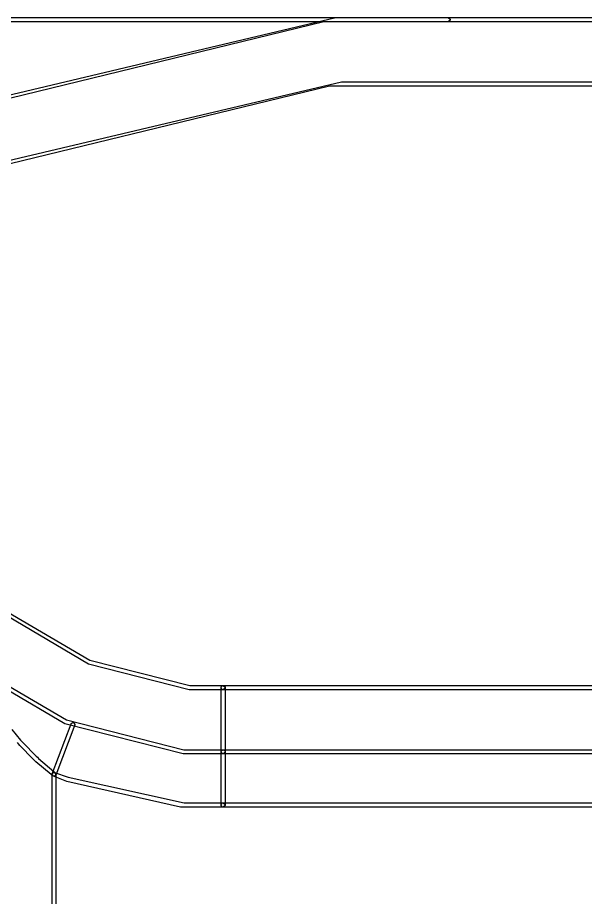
# Model space of a CAD drawing. Extents: x 0.54 to 10.46, y 0.74 to 7.76.
# Drawn here: x 1.4928 to 1.5889, y 4.524 to 4.6727 of the extents above; entities that cross this region are included whole.
import ezdxf

# ---------------------------------------------------------------- set-up
doc = ezdxf.new("R2010")
doc.units = 0
doc.layers.get('0').update_dxf_attribs({"linetype": 'CONTINUOUS'})

msp = doc.modelspace()

# ---------------------------------------------------------------- linework, layer by layer
at = {"color": 6}
msp.add_lwpolyline([(1.5656, 4.67204), (1.2883, 4.67204), (1.28819, 4.67204), (1.28798, 4.67231), (1.28798, 4.67236), (1.28798, 4.67247), (1.28819, 4.67275), (1.2883, 4.67275), (1.5656, 4.67275), (1.56565, 4.67275), (1.56597, 4.67247), (1.56597, 4.67236), (1.56597, 4.67231), (1.56565, 4.67204), (1.5656, 4.67204)], close=True, dxfattribs=at)
at = {"color": 0}
for points in [[(1.59576, 4.67204), (1.57124, 4.67204), (1.5446, 4.67204), (1.47314, 4.65462), (1.46468, 4.65115), (1.46463, 4.65115), (1.46419, 4.65136), (1.46419, 4.65136), (1.46414, 4.65142), (1.46436, 4.65181), (1.46442, 4.65181), (1.47293, 4.65528), (1.54665, 4.67275), (1.57124, 4.67275), (1.59793, 4.67275)], [(1.59478, 4.66118), (1.57124, 4.66118), (1.54557, 4.66118), (1.47689, 4.64447), (1.46875, 4.64111), (1.46869, 4.64111), (1.46832, 4.64128), (1.46832, 4.64133), (1.46826, 4.64139), (1.46843, 4.64176), (1.46847, 4.64176), (1.47667, 4.64513), (1.54758, 4.66189), (1.57124, 4.66189), (1.5969, 4.66189)], [(1.49181, 4.55236), (1.49333, 4.55057), (1.49349, 4.5504), (1.49371, 4.55013), (1.49593, 4.54785), (1.49615, 4.54764), (1.49636, 4.54742), (1.49892, 4.54525), (1.49918, 4.54503), (1.49918, 4.54503), (1.49924, 4.5446), (1.49924, 4.54454), (1.49918, 4.54454), (1.49903, 4.54443), (1.49897, 4.54443), (1.49897, 4.54443), (1.49897, 4.54443), (1.49875, 4.54449), (1.49875, 4.54449), (1.49849, 4.54471), (1.49588, 4.54688), (1.49567, 4.5471), (1.49544, 4.54731), (1.49317, 4.54964), (1.49294, 4.54992), (1.49278, 4.55013)]]:
    msp.add_lwpolyline(points, dxfattribs=at)
for points in [[(1.52756, 4.55908), (1.52186, 4.55908), (1.50483, 4.56342), (1.48817, 4.57319), (1.48529, 4.57585), (1.48525, 4.5759), (1.48525, 4.57633), (1.48529, 4.57633), (1.48529, 4.57639), (1.48574, 4.57639), (1.48579, 4.57633), (1.48861, 4.57368), (1.50504, 4.56407), (1.52192, 4.55979), (1.52756, 4.55979), (1.52761, 4.55979), (1.52794, 4.55951), (1.52794, 4.5594), (1.52794, 4.55935), (1.52761, 4.55908), (1.52756, 4.55908)], [(1.52756, 4.54824), (1.52083, 4.54824), (1.50082, 4.55333), (1.48122, 4.56478), (1.47786, 4.56793), (1.47781, 4.56799), (1.47781, 4.56842), (1.47786, 4.56842), (1.47786, 4.56847), (1.47831, 4.56847), (1.47835, 4.56842), (1.48167, 4.56532), (1.50108, 4.55399), (1.52094, 4.54893), (1.52756, 4.54893), (1.52761, 4.54893), (1.52794, 4.54872), (1.52794, 4.54861), (1.52794, 4.54856), (1.52761, 4.54824), (1.52756, 4.54824)], [(1.6149, 4.55908), (1.52761, 4.55908), (1.5275, 4.55908), (1.52724, 4.55935), (1.52724, 4.5594), (1.52724, 4.55951), (1.5275, 4.55979), (1.52761, 4.55979), (1.6149, 4.55979), (1.61496, 4.55979), (1.61524, 4.55951), (1.61524, 4.5594), (1.61524, 4.55935), (1.61496, 4.55908), (1.6149, 4.55908)], [(1.52756, 4.54824), (1.52746, 4.54824), (1.52724, 4.54856), (1.52724, 4.54861), (1.52724, 4.55946), (1.52724, 4.55957), (1.52746, 4.55979), (1.52756, 4.55979), (1.52761, 4.55979), (1.52794, 4.55957), (1.52794, 4.55946), (1.52794, 4.54861), (1.52794, 4.54856), (1.52761, 4.54824), (1.52756, 4.54824)], [(1.49897, 4.54443), (1.49897, 4.54443), (1.49886, 4.54443), (1.49886, 4.54443), (1.49881, 4.54449), (1.49858, 4.54486), (1.49864, 4.54486), (1.50185, 4.55333), (1.50185, 4.55339), (1.50222, 4.5536), (1.50228, 4.55354), (1.50228, 4.55354), (1.5025, 4.55317), (1.5025, 4.55311), (1.49929, 4.54465), (1.49924, 4.54465), (1.49903, 4.54443), (1.49897, 4.54443)], [(1.6149, 4.54824), (1.52761, 4.54824), (1.5275, 4.54824), (1.52724, 4.54856), (1.52724, 4.54861), (1.52724, 4.54872), (1.5275, 4.54893), (1.52761, 4.54893), (1.6149, 4.54893), (1.61496, 4.54893), (1.61524, 4.54872), (1.61524, 4.54861), (1.61524, 4.54856), (1.61496, 4.54824), (1.6149, 4.54824)], [(1.52756, 4.53922), (1.52746, 4.53922), (1.52724, 4.5395), (1.52724, 4.53956), (1.52724, 4.54861), (1.52724, 4.54872), (1.52746, 4.54893), (1.52756, 4.54893), (1.52761, 4.54893), (1.52794, 4.54872), (1.52794, 4.54861), (1.52794, 4.53956), (1.52794, 4.5395), (1.52761, 4.53922), (1.52756, 4.53922)], [(1.52756, 4.53922), (1.52035, 4.53922), (1.50114, 4.54357), (1.49886, 4.54443), (1.49881, 4.54449), (1.49858, 4.54486), (1.49864, 4.54486), (1.49864, 4.54492), (1.49903, 4.54514), (1.49908, 4.54508), (1.50136, 4.54428), (1.521, 4.53993), (1.52756, 4.53993), (1.52761, 4.53993), (1.52794, 4.53965), (1.52794, 4.53956), (1.52794, 4.5395), (1.52761, 4.53922), (1.52756, 4.53922)], [(1.49897, 4.46875), (1.49886, 4.46875), (1.49864, 4.46903), (1.49864, 4.46907), (1.49864, 4.54476), (1.49864, 4.54486), (1.49886, 4.54508), (1.49897, 4.54508), (1.49903, 4.54508), (1.49929, 4.54486), (1.49929, 4.54476), (1.49929, 4.46907), (1.49929, 4.46903), (1.49903, 4.46875), (1.49897, 4.46875)], [(1.6149, 4.53922), (1.52761, 4.53922), (1.5275, 4.53922), (1.52724, 4.5395), (1.52724, 4.53956), (1.52724, 4.53965), (1.5275, 4.53993), (1.52761, 4.53993), (1.6149, 4.53993), (1.61496, 4.53993), (1.61524, 4.53965), (1.61524, 4.53956), (1.61524, 4.5395), (1.61496, 4.53922), (1.6149, 4.53922)]]:
    msp.add_lwpolyline(points, close=True, dxfattribs=at)

doc.saveas('drawing.dxf')
